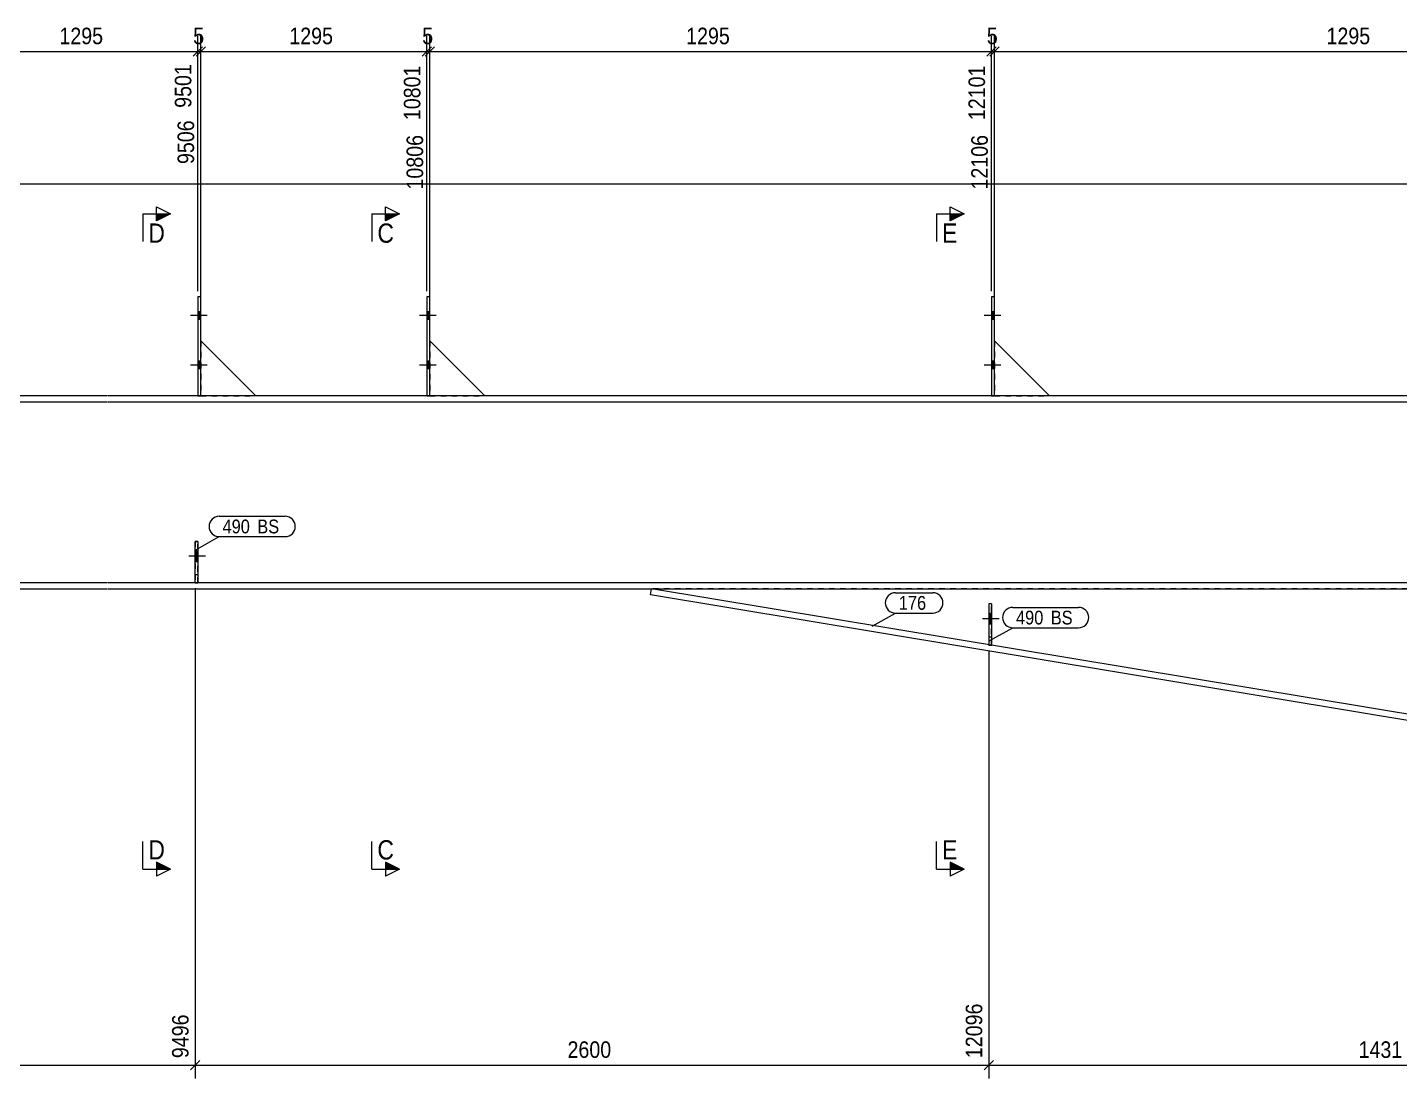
# Model space of a CAD drawing. Header units: millimetres. Extents: x 2 to 825, y 1 to 579.
# Drawn here: x 433.7 to 682.8, y 219 to 409.8 of the extents above; entities that cross this region are included whole.
import ezdxf

# ---------------------------------------------------------------- set-up
doc = ezdxf.new("R2010")
doc.units = ezdxf.units.MM
for name, pattern in [('XKITLINE00', [0]), ('XKITLINE01', [4, 1, -1, 1, -1]), ('XKITLINE02', [4, 2, -2])]:
    doc.linetypes.add(name, pattern=pattern)
for name, color, linetype, lineweight in [('Bolt', 3, 'Continuous', 0), ('Dimensions', 7, 'Continuous', 0), ('Part', 2, 'Continuous', 0), ('PartMark', 7, 'Continuous', 0), ('Section', 6, 'Continuous', 0)]:
    doc.layers.add(name, color=color, linetype=linetype, lineweight=lineweight)
doc.styles.add('ARIAL', font='ARIAL.TTF')

# ---------------------------------------------------------------- blocks, each defined once
blk = doc.blocks.new('*A9')
at = {"layer": 'Bolt'}
blk.add_hatch(color=3, dxfattribs=at).paths.add_polyline_path([(464.64, 312.84), (464.14, 312.84), (464.14, 314.8), (464.64, 314.8)], flags=17)
at = {"layer": 'Bolt', "color": 3, "linetype": 'XKITLINE00', "lineweight": 0}
for p, q in [((464.64, 314.8), (464.14, 314.8)), ((465.99, 313.82), (462.99, 313.82)), ((464.64, 312.84), (464.14, 312.84))]:
    blk.add_line(p, q, dxfattribs=at)
blk = doc.blocks.new('*A18')
at = {"layer": 'Part', "color": 2, "linetype": 'XKITLINE00', "lineweight": 0}
for p, q in [((448.24, 342.92), (406.76, 342.92)), ((448.24, 341.82), (406.76, 341.82)), ((490.14, 342.92), (448.34, 342.92)), ((490.14, 341.82), (448.34, 341.82)), ((531.72, 342.92), (490.24, 342.92)), ((531.72, 341.82), (490.24, 341.82)), ((751.38, 342.92), (531.82, 342.92)), ((751.27, 341.82), (531.82, 341.82)), ((448.24, 309.02), (406.76, 309.02)), ((490.14, 309.02), (448.34, 309.02)), ((531.72, 309.02), (490.24, 309.02)), ((747.81, 309.02), (531.82, 309.02)), ((406.76, 307.92), (448.24, 307.92)), ((448.34, 307.92), (490.14, 307.92)), ((490.24, 307.92), (531.72, 307.92)), ((531.82, 307.92), (747.69, 307.92))]:
    blk.add_line(p, q, dxfattribs=at)
blk = doc.blocks.new('*A35')
at = {"layer": 'Part', "color": 2, "linetype": 'XKITLINE00', "lineweight": 0}
for p, q in [((609.24, 360.92), (608.74, 360.92)), ((608.74, 360.92), (608.74, 342.92)), ((609.24, 342.92), (609.24, 360.92))]:
    blk.add_line(p, q, dxfattribs=at)
at = {"layer": 'Part', "color": 7, "linetype": 'XKITLINE01', "lineweight": 0}
blk.add_line((608.74, 342.92), (609.24, 342.92), dxfattribs=at)
blk = doc.blocks.new('*A36')
at = {"layer": 'Part', "color": 2, "linetype": 'XKITLINE00', "lineweight": 0}
blk.add_line((619.24, 342.92), (609.24, 352.92), dxfattribs=at)
at = {"layer": 'Part', "color": 7, "linetype": 'XKITLINE01', "lineweight": 0}
for p, q in [((609.24, 352.92), (609.24, 342.92)), ((609.24, 342.92), (619.24, 342.92))]:
    blk.add_line(p, q, dxfattribs=at)
blk = doc.blocks.new('*A37')
at = {"layer": 'Part', "color": 2, "linetype": 'XKITLINE00', "lineweight": 0}
for p, q in [((506.72, 360.92), (506.22, 360.92)), ((506.22, 360.92), (506.22, 342.92)), ((506.72, 342.92), (506.72, 360.92))]:
    blk.add_line(p, q, dxfattribs=at)
at = {"layer": 'Part', "color": 7, "linetype": 'XKITLINE01', "lineweight": 0}
blk.add_line((506.22, 342.92), (506.72, 342.92), dxfattribs=at)
blk = doc.blocks.new('*A38')
at = {"layer": 'Part', "color": 2, "linetype": 'XKITLINE00', "lineweight": 0}
blk.add_line((516.72, 342.92), (506.72, 352.92), dxfattribs=at)
at = {"layer": 'Part', "color": 7, "linetype": 'XKITLINE01', "lineweight": 0}
for p, q in [((506.72, 352.92), (506.72, 342.92)), ((506.72, 342.92), (516.72, 342.92))]:
    blk.add_line(p, q, dxfattribs=at)
blk = doc.blocks.new('*A39')
at = {"layer": 'Part', "color": 2, "linetype": 'XKITLINE00', "lineweight": 0}
for p, q in [((465.14, 360.92), (464.64, 360.92)), ((464.64, 360.92), (464.64, 342.92)), ((465.14, 342.92), (465.14, 360.92))]:
    blk.add_line(p, q, dxfattribs=at)
at = {"layer": 'Part', "color": 7, "linetype": 'XKITLINE01', "lineweight": 0}
blk.add_line((464.64, 342.92), (465.14, 342.92), dxfattribs=at)
blk = doc.blocks.new('*A40')
at = {"layer": 'Part', "color": 2, "linetype": 'XKITLINE00', "lineweight": 0}
blk.add_line((475.14, 342.92), (465.14, 352.92), dxfattribs=at)
at = {"layer": 'Part', "color": 7, "linetype": 'XKITLINE01', "lineweight": 0}
for p, q in [((465.14, 352.92), (465.14, 342.92)), ((465.14, 342.92), (475.14, 342.92))]:
    blk.add_line(p, q, dxfattribs=at)
blk = doc.blocks.new('*A43')
at = {"layer": 'Part', "color": 7, "linetype": 'XKITLINE01', "lineweight": 0}
for p, q in [((608.24, 305.18), (608.24, 297.68)), ((608.74, 305.18), (608.24, 305.18)), ((608.74, 297.68), (608.74, 305.18)), ((608.24, 299.18), (608.74, 299.18)), ((608.24, 297.68), (608.74, 297.68))]:
    blk.add_line(p, q, dxfattribs=at)
blk = doc.blocks.new('*A44')
at = {"layer": 'Part', "color": 2, "linetype": 'XKITLINE00', "lineweight": 0}
for p, q in [((608.74, 305.18), (608.24, 305.18)), ((608.24, 305.18), (608.24, 297.76)), ((608.74, 305.18), (608.74, 297.68))]:
    blk.add_line(p, q, dxfattribs=at)
at = {"layer": 'Part', "color": 7, "linetype": 'XKITLINE01', "lineweight": 0}
for p, q in [((608.24, 299.18), (608.74, 299.18)), ((608.24, 297.68), (608.24, 297.76)), ((608.74, 297.68), (608.24, 297.68))]:
    blk.add_line(p, q, dxfattribs=at)
blk = doc.blocks.new('*A45')
at = {"layer": 'Part', "color": 7, "linetype": 'XKITLINE01', "lineweight": 0}
for p, q in [((464.14, 316.52), (464.14, 309.02)), ((464.64, 316.52), (464.14, 316.52)), ((464.64, 309.02), (464.64, 316.52)), ((464.14, 310.52), (464.64, 310.52)), ((464.14, 309.02), (464.64, 309.02))]:
    blk.add_line(p, q, dxfattribs=at)
blk = doc.blocks.new('*A46')
at = {"layer": 'Part', "color": 2, "linetype": 'XKITLINE00', "lineweight": 0}
for p, q in [((464.14, 309.02), (464.14, 316.52)), ((464.14, 316.52), (464.64, 316.52)), ((464.64, 316.52), (464.64, 309.02))]:
    blk.add_line(p, q, dxfattribs=at)
at = {"layer": 'Part', "color": 7, "linetype": 'XKITLINE01', "lineweight": 0}
for p, q in [((464.14, 310.52), (464.64, 310.52)), ((464.64, 309.02), (464.14, 309.02))]:
    blk.add_line(p, q, dxfattribs=at)
blk = doc.blocks.new('*A54')
at = {"layer": 'Part', "color": 2, "linetype": 'XKITLINE00', "lineweight": 0}
for p, q in [((546.82, 306.83), (547, 307.92)), ((744.13, 274.1), (546.82, 306.83)), ((744.24, 275.2), (547, 307.92)), ((747.54, 306.47), (746.23, 307.92))]:
    blk.add_line(p, q, dxfattribs=at)
at = {"layer": 'Part', "color": 7, "linetype": 'XKITLINE01', "lineweight": 0}
for p, q in [((746.23, 307.92), (547, 307.92)), ((747.54, 306.47), (744.13, 274.1))]:
    blk.add_line(p, q, dxfattribs=at)
blk = doc.blocks.new('*A66')
at = {"layer": 'Bolt'}
for points in [[(608.74, 358.22), (609.24, 358.22), (609.24, 356.82), (608.74, 356.82)], [(608.74, 358.22), (609.24, 358.22), (609.24, 356.82), (608.74, 356.82)], [(608.74, 349.22), (609.24, 349.22), (609.24, 347.82), (608.74, 347.82)], [(608.74, 349.22), (609.24, 349.22), (609.24, 347.82), (608.74, 347.82)]]:
    blk.add_hatch(color=3, dxfattribs=at).paths.add_polyline_path(points, flags=17)
at = {"layer": 'Bolt', "color": 3, "linetype": 'XKITLINE00', "lineweight": 0}
for p, q in [((610.4, 357.52), (607.4, 357.52)), ((610.4, 357.52), (607.4, 357.52)), ((609.24, 358.22), (608.74, 358.22)), ((609.24, 358.22), (608.74, 358.22)), ((609.24, 356.82), (608.74, 356.82)), ((609.24, 356.82), (608.74, 356.82)), ((609.24, 349.22), (608.74, 349.22)), ((609.24, 349.22), (608.74, 349.22)), ((610.4, 348.52), (607.4, 348.52)), ((610.4, 348.52), (607.4, 348.52)), ((609.24, 347.82), (608.74, 347.82)), ((609.24, 347.82), (608.74, 347.82))]:
    blk.add_line(p, q, dxfattribs=at)
blk = doc.blocks.new('*A67')
at = {"layer": 'Bolt'}
for points in [[(506.22, 358.22), (506.72, 358.22), (506.72, 356.82), (506.22, 356.82)], [(506.22, 358.22), (506.72, 358.22), (506.72, 356.82), (506.22, 356.82)], [(506.22, 349.22), (506.72, 349.22), (506.72, 347.82), (506.22, 347.82)], [(506.22, 349.22), (506.72, 349.22), (506.72, 347.82), (506.22, 347.82)]]:
    blk.add_hatch(color=3, dxfattribs=at).paths.add_polyline_path(points, flags=17)
at = {"layer": 'Bolt', "color": 3, "linetype": 'XKITLINE00', "lineweight": 0}
for p, q in [((507.88, 357.52), (504.88, 357.52)), ((507.88, 357.52), (504.88, 357.52)), ((506.72, 358.22), (506.22, 358.22)), ((506.72, 358.22), (506.22, 358.22)), ((506.72, 356.82), (506.22, 356.82)), ((506.72, 356.82), (506.22, 356.82)), ((506.72, 349.22), (506.22, 349.22)), ((506.72, 349.22), (506.22, 349.22)), ((507.88, 348.52), (504.88, 348.52)), ((507.88, 348.52), (504.88, 348.52)), ((506.72, 347.82), (506.22, 347.82)), ((506.72, 347.82), (506.22, 347.82))]:
    blk.add_line(p, q, dxfattribs=at)
blk = doc.blocks.new('*A68')
at = {"layer": 'Bolt'}
for points in [[(464.64, 358.22), (465.14, 358.22), (465.14, 356.82), (464.64, 356.82)], [(464.64, 358.22), (465.14, 358.22), (465.14, 356.82), (464.64, 356.82)], [(464.64, 349.22), (465.14, 349.22), (465.14, 347.82), (464.64, 347.82)], [(464.64, 349.22), (465.14, 349.22), (465.14, 347.82), (464.64, 347.82)]]:
    blk.add_hatch(color=3, dxfattribs=at).paths.add_polyline_path(points, flags=17)
at = {"layer": 'Bolt', "color": 3, "linetype": 'XKITLINE00', "lineweight": 0}
for p, q in [((466.3, 357.52), (463.3, 357.52)), ((466.3, 357.52), (463.3, 357.52)), ((465.14, 358.22), (464.64, 358.22)), ((465.14, 358.22), (464.64, 358.22)), ((465.14, 356.82), (464.64, 356.82)), ((465.14, 356.82), (464.64, 356.82)), ((465.14, 349.22), (464.64, 349.22)), ((465.14, 349.22), (464.64, 349.22)), ((466.3, 348.52), (463.3, 348.52)), ((466.3, 348.52), (463.3, 348.52)), ((465.14, 347.82), (464.64, 347.82)), ((465.14, 347.82), (464.64, 347.82))]:
    blk.add_line(p, q, dxfattribs=at)
blk = doc.blocks.new('*A70')
at = {"layer": 'Bolt', "color": 3, "linetype": 'XKITLINE02', "lineweight": 0}
for p, q in [((610.09, 302.48), (607.09, 302.48)), ((608.74, 303.46), (608.24, 303.46)), ((608.74, 301.5), (608.24, 301.5))]:
    blk.add_line(p, q, dxfattribs=at)
blk = doc.blocks.new('*A71')
at = {"layer": 'Bolt'}
blk.add_hatch(color=3, dxfattribs=at).paths.add_polyline_path([(608.74, 301.5), (608.24, 301.5), (608.24, 303.46), (608.74, 303.46)], flags=17)
at = {"layer": 'Bolt', "color": 3, "linetype": 'XKITLINE00', "lineweight": 0}
for p, q in [((610.09, 302.48), (607.09, 302.48)), ((608.74, 303.46), (608.24, 303.46)), ((608.74, 301.5), (608.24, 301.5))]:
    blk.add_line(p, q, dxfattribs=at)
blk = doc.blocks.new('*A72')
at = {"layer": 'Bolt', "color": 3, "linetype": 'XKITLINE02', "lineweight": 0}
for p, q in [((464.64, 314.8), (464.14, 314.8)), ((465.99, 313.82), (462.99, 313.82)), ((464.64, 312.84), (464.14, 312.84))]:
    blk.add_line(p, q, dxfattribs=at)
blk = doc.blocks.new('*A194')
at = {"layer": 'Dimensions', "color": 7, "linetype": 'XKITLINE00', "lineweight": 0}
blk.add_line((30.96, 381.42), (751.38, 381.42), dxfattribs=at)
blk = doc.blocks.new('*A195')
at = {"layer": 'Dimensions', "color": 7, "linetype": 'XKITLINE00', "lineweight": 0}
for p, q in [((751.38, 340.82), (751.38, 219.02)), ((608.24, 296.68), (608.24, 219.02)), ((609.08, 222.27), (607.39, 220.57)), ((752.23, 222.27), (750.54, 220.57)), ((608.24, 221.42), (751.38, 221.42))]:
    blk.add_line(p, q, dxfattribs=at)
at = {"layer": 'Dimensions', "color": 3}
for p in [(608.24, 221.42), (751.38, 221.42)]:
    blk.add_point(p, dxfattribs=at)
at = {"layer": 'Dimensions', "color": 3, "style": 'ARIAL', "width": 0.85}
blk.add_text('13527', height=3, rotation=90.0002, dxfattribs=at).set_placement((750.18, 222.72))
blk.add_text('1431', height=3, dxfattribs=at).set_placement((675.36, 222.77))
blk = doc.blocks.new('*A196')
at = {"layer": 'Dimensions', "color": 7, "linetype": 'XKITLINE00', "lineweight": 0}
for p, q in [((610.08, 406.27), (608.39, 404.57)), ((609.24, 353.92), (609.24, 408.27)), ((739.58, 406.27), (737.89, 404.57)), ((738.74, 361.92), (738.74, 408.27)), ((609.24, 405.42), (738.74, 405.42))]:
    blk.add_line(p, q, dxfattribs=at)
at = {"layer": 'Dimensions', "color": 3}
for p in [(609.24, 405.42), (738.74, 405.42)]:
    blk.add_point(p, dxfattribs=at)
at = {"layer": 'Dimensions', "color": 3, "style": 'ARIAL', "width": 0.85}
blk.add_text('1295', height=3, dxfattribs=at).set_placement((669.54, 406.77))
blk.add_text('13401', height=3, rotation=90.0002, dxfattribs=at).set_placement((737.54, 392.99))
blk = doc.blocks.new('*A210')
at = {"layer": 'PartMark', "color": 7, "linetype": 'XKITLINE00', "lineweight": 0}
for p, q in [((591.29, 307.21), (598.06, 307.21)), ((587.05, 301.12), (591.29, 303.51)), ((591.29, 303.51), (598.06, 303.51))]:
    blk.add_line(p, q, dxfattribs=at)
for centre, start, end in [((591.29, 305.36), 90, 270), ((598.06, 305.36), 270, 90)]:
    blk.add_arc(centre, 1.85, start, end, dxfattribs=at)
at = {"layer": 'PartMark', "color": 3, "style": 'ARIAL', "width": 0.85}
blk.add_text('176', height=2.5, dxfattribs=at).set_placement((591.89, 304.11))
blk = doc.blocks.new('*A215')
at = {"layer": 'PartMark', "color": 7, "linetype": 'XKITLINE00', "lineweight": 0}
for p, q in [((612.57, 304.54), (624.53, 304.54)), ((608.32, 298.45), (612.57, 300.84)), ((612.57, 300.84), (624.53, 300.84))]:
    blk.add_line(p, q, dxfattribs=at)
for centre, start, end in [((612.57, 302.69), 90, 270), ((624.53, 302.69), 270, 90)]:
    blk.add_arc(centre, 1.85, start, end, dxfattribs=at)
at = {"layer": 'PartMark', "color": 3, "style": 'ARIAL', "width": 0.85}
for s, p in [('490', (613.17, 301.44)), ('BS', (619.48, 301.44))]:
    blk.add_text(s, height=2.5, dxfattribs=at).set_placement(p)
blk = doc.blocks.new('*A216')
at = {"layer": 'PartMark', "color": 7, "linetype": 'XKITLINE00', "lineweight": 0}
for p, q in [((468.51, 321.08), (480.47, 321.08)), ((464.27, 314.99), (468.51, 317.38)), ((468.51, 317.38), (480.47, 317.38))]:
    blk.add_line(p, q, dxfattribs=at)
for centre, start, end in [((468.51, 319.23), 90, 270), ((480.47, 319.23), 270, 90)]:
    blk.add_arc(centre, 1.85, start, end, dxfattribs=at)
at = {"layer": 'PartMark', "color": 3, "style": 'ARIAL', "width": 0.85}
for s, p in [('490', (469.11, 317.98)), ('BS', (475.42, 317.98))]:
    blk.add_text(s, height=2.5, dxfattribs=at).set_placement(p)
blk = doc.blocks.new('*A225')
at = {"layer": 'Section'}
for points in [[(457.14, 375.98), (459.64, 375.98), (457.14, 374.73)], [(457.14, 258.28), (459.64, 257.03), (457.14, 257.03)]]:
    blk.add_hatch(color=3, dxfattribs=at).paths.add_polyline_path(points, flags=17)
at = {"layer": 'Section', "color": 3, "linetype": 'XKITLINE00', "lineweight": 0}
for p, q in [((457.14, 374.73), (457.14, 377.23)), ((457.14, 377.23), (459.64, 375.98)), ((459.64, 375.98), (457.14, 374.73)), ((459.64, 257.03), (457.14, 258.28)), ((457.14, 258.28), (457.14, 255.78)), ((459.64, 257.03), (457.14, 255.78))]:
    blk.add_line(p, q, dxfattribs=at)
at = {"layer": 'Section', "color": 1, "linetype": 'XKITLINE00', "lineweight": 0}
for p, q in [((454.64, 375.98), (454.64, 370.98)), ((454.64, 375.98), (459.64, 375.98)), ((454.64, 257.03), (454.64, 262.03)), ((454.64, 257.03), (459.64, 257.03))]:
    blk.add_line(p, q, dxfattribs=at)
at = {"layer": 'Section', "color": 7, "style": 'ARIAL', "width": 0.85}
for p in [(455.64, 370.73), (455.64, 258.78)]:
    blk.add_text('D', height=3.5, dxfattribs=at).set_placement(p)
blk = doc.blocks.new('*A227')
at = {"layer": 'Section'}
for points in [[(498.72, 375.98), (501.22, 375.98), (498.72, 374.73)], [(498.72, 258.28), (501.22, 257.03), (498.72, 257.03)]]:
    blk.add_hatch(color=3, dxfattribs=at).paths.add_polyline_path(points, flags=17)
at = {"layer": 'Section', "color": 3, "linetype": 'XKITLINE00', "lineweight": 0}
for p, q in [((498.72, 374.73), (498.72, 377.23)), ((498.72, 377.23), (501.22, 375.98)), ((501.22, 375.98), (498.72, 374.73)), ((501.22, 257.03), (498.72, 258.28)), ((498.72, 258.28), (498.72, 255.78)), ((501.22, 257.03), (498.72, 255.78))]:
    blk.add_line(p, q, dxfattribs=at)
at = {"layer": 'Section', "color": 1, "linetype": 'XKITLINE00', "lineweight": 0}
for p, q in [((496.22, 375.98), (496.22, 370.98)), ((496.22, 375.98), (501.22, 375.98)), ((496.22, 257.03), (496.22, 262.03)), ((496.22, 257.03), (501.22, 257.03))]:
    blk.add_line(p, q, dxfattribs=at)
at = {"layer": 'Section', "color": 7, "style": 'ARIAL', "width": 0.85}
for p in [(497.22, 370.73), (497.22, 258.78)]:
    blk.add_text('C', height=3.5, dxfattribs=at).set_placement(p)
blk = doc.blocks.new('*A229')
at = {"layer": 'Section'}
for points in [[(601.24, 375.98), (603.74, 375.98), (601.24, 374.73)], [(601.24, 258.28), (603.74, 257.03), (601.24, 257.03)]]:
    blk.add_hatch(color=3, dxfattribs=at).paths.add_polyline_path(points, flags=17)
at = {"layer": 'Section', "color": 3, "linetype": 'XKITLINE00', "lineweight": 0}
for p, q in [((601.24, 374.73), (601.24, 377.23)), ((601.24, 377.23), (603.74, 375.98)), ((603.74, 375.98), (601.24, 374.73)), ((603.74, 257.03), (601.24, 258.28)), ((601.24, 258.28), (601.24, 255.78)), ((603.74, 257.03), (601.24, 255.78))]:
    blk.add_line(p, q, dxfattribs=at)
at = {"layer": 'Section', "color": 1, "linetype": 'XKITLINE00', "lineweight": 0}
for p, q in [((598.74, 375.98), (598.74, 370.98)), ((598.74, 375.98), (603.74, 375.98)), ((598.74, 257.03), (598.74, 262.03)), ((598.74, 257.03), (603.74, 257.03))]:
    blk.add_line(p, q, dxfattribs=at)
at = {"layer": 'Section', "color": 7, "style": 'ARIAL', "width": 0.85}
for p in [(599.74, 370.73), (599.74, 258.78)]:
    blk.add_text('E', height=3.5, dxfattribs=at).set_placement(p)
blk = doc.blocks.new('*A235')
at = {"layer": 'Dimensions', "color": 7, "linetype": 'XKITLINE00', "lineweight": 0}
for p, q in [((380.66, 308.02), (380.66, 219.02)), ((464.14, 308.02), (464.14, 219.02)), ((381.51, 222.27), (379.81, 220.57)), ((464.99, 222.27), (463.29, 220.57)), ((380.66, 221.42), (464.14, 221.42))]:
    blk.add_line(p, q, dxfattribs=at)
at = {"layer": 'Dimensions', "color": 3}
for p in [(380.66, 221.42), (464.14, 221.42)]:
    blk.add_point(p, dxfattribs=at)
at = {"layer": 'Dimensions', "color": 3, "style": 'ARIAL', "width": 0.85}
blk.add_text('9496', height=3, rotation=90.0002, dxfattribs=at).set_placement((462.94, 222.72))
blk.add_text('2600', height=3, dxfattribs=at).set_placement((417.95, 222.77))
blk = doc.blocks.new('*A236')
at = {"layer": 'Dimensions', "color": 7, "linetype": 'XKITLINE00', "lineweight": 0}
for p, q in [((464.14, 308.02), (464.14, 219.02)), ((608.24, 296.68), (608.24, 219.02)), ((464.99, 222.27), (463.29, 220.57)), ((609.08, 222.27), (607.39, 220.57)), ((464.14, 221.42), (608.24, 221.42))]:
    blk.add_line(p, q, dxfattribs=at)
at = {"layer": 'Dimensions', "color": 3}
for p in [(464.14, 221.42), (608.24, 221.42)]:
    blk.add_point(p, dxfattribs=at)
at = {"layer": 'Dimensions', "color": 3, "style": 'ARIAL', "width": 0.85}
blk.add_text('12096', height=3, rotation=90.0002, dxfattribs=at).set_placement((607.04, 222.72))
blk.add_text('2600', height=3, dxfattribs=at).set_placement((531.74, 222.77))
blk = doc.blocks.new('*A251')
at = {"layer": 'Dimensions', "color": 7, "linetype": 'XKITLINE00', "lineweight": 0}
for p, q in [((424.09, 406.27), (422.39, 404.57)), ((423.24, 353.92), (423.24, 408.27)), ((465.49, 406.27), (463.79, 404.57)), ((464.64, 361.92), (464.64, 408.27)), ((423.24, 405.42), (464.64, 405.42))]:
    blk.add_line(p, q, dxfattribs=at)
at = {"layer": 'Dimensions', "color": 3}
for p in [(423.24, 405.42), (464.64, 405.42)]:
    blk.add_point(p, dxfattribs=at)
at = {"layer": 'Dimensions', "color": 3, "style": 'ARIAL', "width": 0.85}
blk.add_text('1295', height=3, dxfattribs=at).set_placement((439.49, 406.77))
blk.add_text('9501', height=3, rotation=90.0002, dxfattribs=at).set_placement((463.44, 395.22))
blk = doc.blocks.new('*A252')
at = {"layer": 'Dimensions', "color": 7, "linetype": 'XKITLINE00', "lineweight": 0}
for p, q in [((465.49, 406.27), (463.79, 404.57)), ((465.99, 406.27), (464.29, 404.57)), ((464.64, 361.92), (464.64, 408.27)), ((465.14, 353.92), (465.14, 408.27)), ((464.64, 405.42), (465.14, 405.42))]:
    blk.add_line(p, q, dxfattribs=at)
at = {"layer": 'Dimensions', "color": 3}
for p in [(464.64, 405.42), (465.14, 405.42)]:
    blk.add_point(p, dxfattribs=at)
at = {"layer": 'Dimensions', "color": 3, "style": 'ARIAL', "width": 0.85}
blk.add_text('5', height=3, dxfattribs=at).set_placement((463.78, 406.77))
blk.add_text('9506', height=3, rotation=90.0002, dxfattribs=at).set_placement((463.94, 385.02))
blk = doc.blocks.new('*A253')
at = {"layer": 'Dimensions', "color": 7, "linetype": 'XKITLINE00', "lineweight": 0}
for p, q in [((465.99, 406.27), (464.29, 404.57)), ((465.14, 353.92), (465.14, 408.27)), ((507.07, 406.27), (505.37, 404.57)), ((506.22, 361.92), (506.22, 408.27)), ((465.14, 405.42), (506.22, 405.42))]:
    blk.add_line(p, q, dxfattribs=at)
at = {"layer": 'Dimensions', "color": 3}
for p in [(465.14, 405.42), (506.22, 405.42)]:
    blk.add_point(p, dxfattribs=at)
at = {"layer": 'Dimensions', "color": 3, "style": 'ARIAL', "width": 0.85}
blk.add_text('1295', height=3, dxfattribs=at).set_placement((481.23, 406.77))
blk.add_text('10801', height=3, rotation=90.0002, dxfattribs=at).set_placement((505.02, 392.99))
blk = doc.blocks.new('*A254')
at = {"layer": 'Dimensions', "color": 7, "linetype": 'XKITLINE00', "lineweight": 0}
for p, q in [((507.07, 406.27), (505.37, 404.57)), ((507.57, 406.27), (505.87, 404.57)), ((506.22, 361.92), (506.22, 408.27)), ((506.72, 353.92), (506.72, 408.27)), ((506.22, 405.42), (506.72, 405.42))]:
    blk.add_line(p, q, dxfattribs=at)
at = {"layer": 'Dimensions', "color": 3}
for p in [(506.22, 405.42), (506.72, 405.42)]:
    blk.add_point(p, dxfattribs=at)
at = {"layer": 'Dimensions', "color": 3, "style": 'ARIAL', "width": 0.85}
blk.add_text('5', height=3, dxfattribs=at).set_placement((505.36, 406.77))
blk.add_text('10806', height=3, rotation=90.0002, dxfattribs=at).set_placement((505.52, 380.39))
blk = doc.blocks.new('*A255')
at = {"layer": 'Dimensions', "color": 7, "linetype": 'XKITLINE00', "lineweight": 0}
for p, q in [((507.57, 406.27), (505.87, 404.57)), ((506.72, 353.92), (506.72, 408.27)), ((609.58, 406.27), (607.89, 404.57)), ((608.74, 361.92), (608.74, 408.27)), ((506.72, 405.42), (608.74, 405.42))]:
    blk.add_line(p, q, dxfattribs=at)
at = {"layer": 'Dimensions', "color": 3}
for p in [(506.72, 405.42), (608.74, 405.42)]:
    blk.add_point(p, dxfattribs=at)
at = {"layer": 'Dimensions', "color": 3, "style": 'ARIAL', "width": 0.85}
blk.add_text('1295', height=3, dxfattribs=at).set_placement((553.28, 406.77))
blk.add_text('12101', height=3, rotation=90.0002, dxfattribs=at).set_placement((607.54, 392.99))
blk = doc.blocks.new('*A256')
at = {"layer": 'Dimensions', "color": 7, "linetype": 'XKITLINE00', "lineweight": 0}
for p, q in [((609.58, 406.27), (607.89, 404.57)), ((610.08, 406.27), (608.39, 404.57)), ((608.74, 361.92), (608.74, 408.27)), ((609.24, 353.92), (609.24, 408.27)), ((608.74, 405.42), (609.24, 405.42))]:
    blk.add_line(p, q, dxfattribs=at)
at = {"layer": 'Dimensions', "color": 3}
for p in [(608.74, 405.42), (609.24, 405.42)]:
    blk.add_point(p, dxfattribs=at)
at = {"layer": 'Dimensions', "color": 3, "style": 'ARIAL', "width": 0.85}
blk.add_text('5', height=3, dxfattribs=at).set_placement((607.87, 406.77))
blk.add_text('12106', height=3, rotation=90.0002, dxfattribs=at).set_placement((608.04, 380.39))

msp = doc.modelspace()

# ---------------------------------------------------------------- block references
at = {"lineweight": 0}
for name in ['*A251', '*A252', '*A253', '*A254', '*A255', '*A256', '*A196', '*A194', '*A225', '*A227', '*A229', '*A39', '*A37', '*A35', '*A68', '*A67', '*A66', '*A40', '*A38', '*A36', '*A195', '*A216', '*A45', '*A46', '*A9', '*A72', '*A235', '*A236', '*A54', '*A210', '*A43', '*A44', '*A215', '*A70', '*A71']:
    msp.add_blockref(name, (0, 0), dxfattribs=at)
at = {"layer": 'Part', "lineweight": 0}
msp.add_blockref('*A18', (0, 0), dxfattribs=at)

doc.saveas('drawing.dxf')
